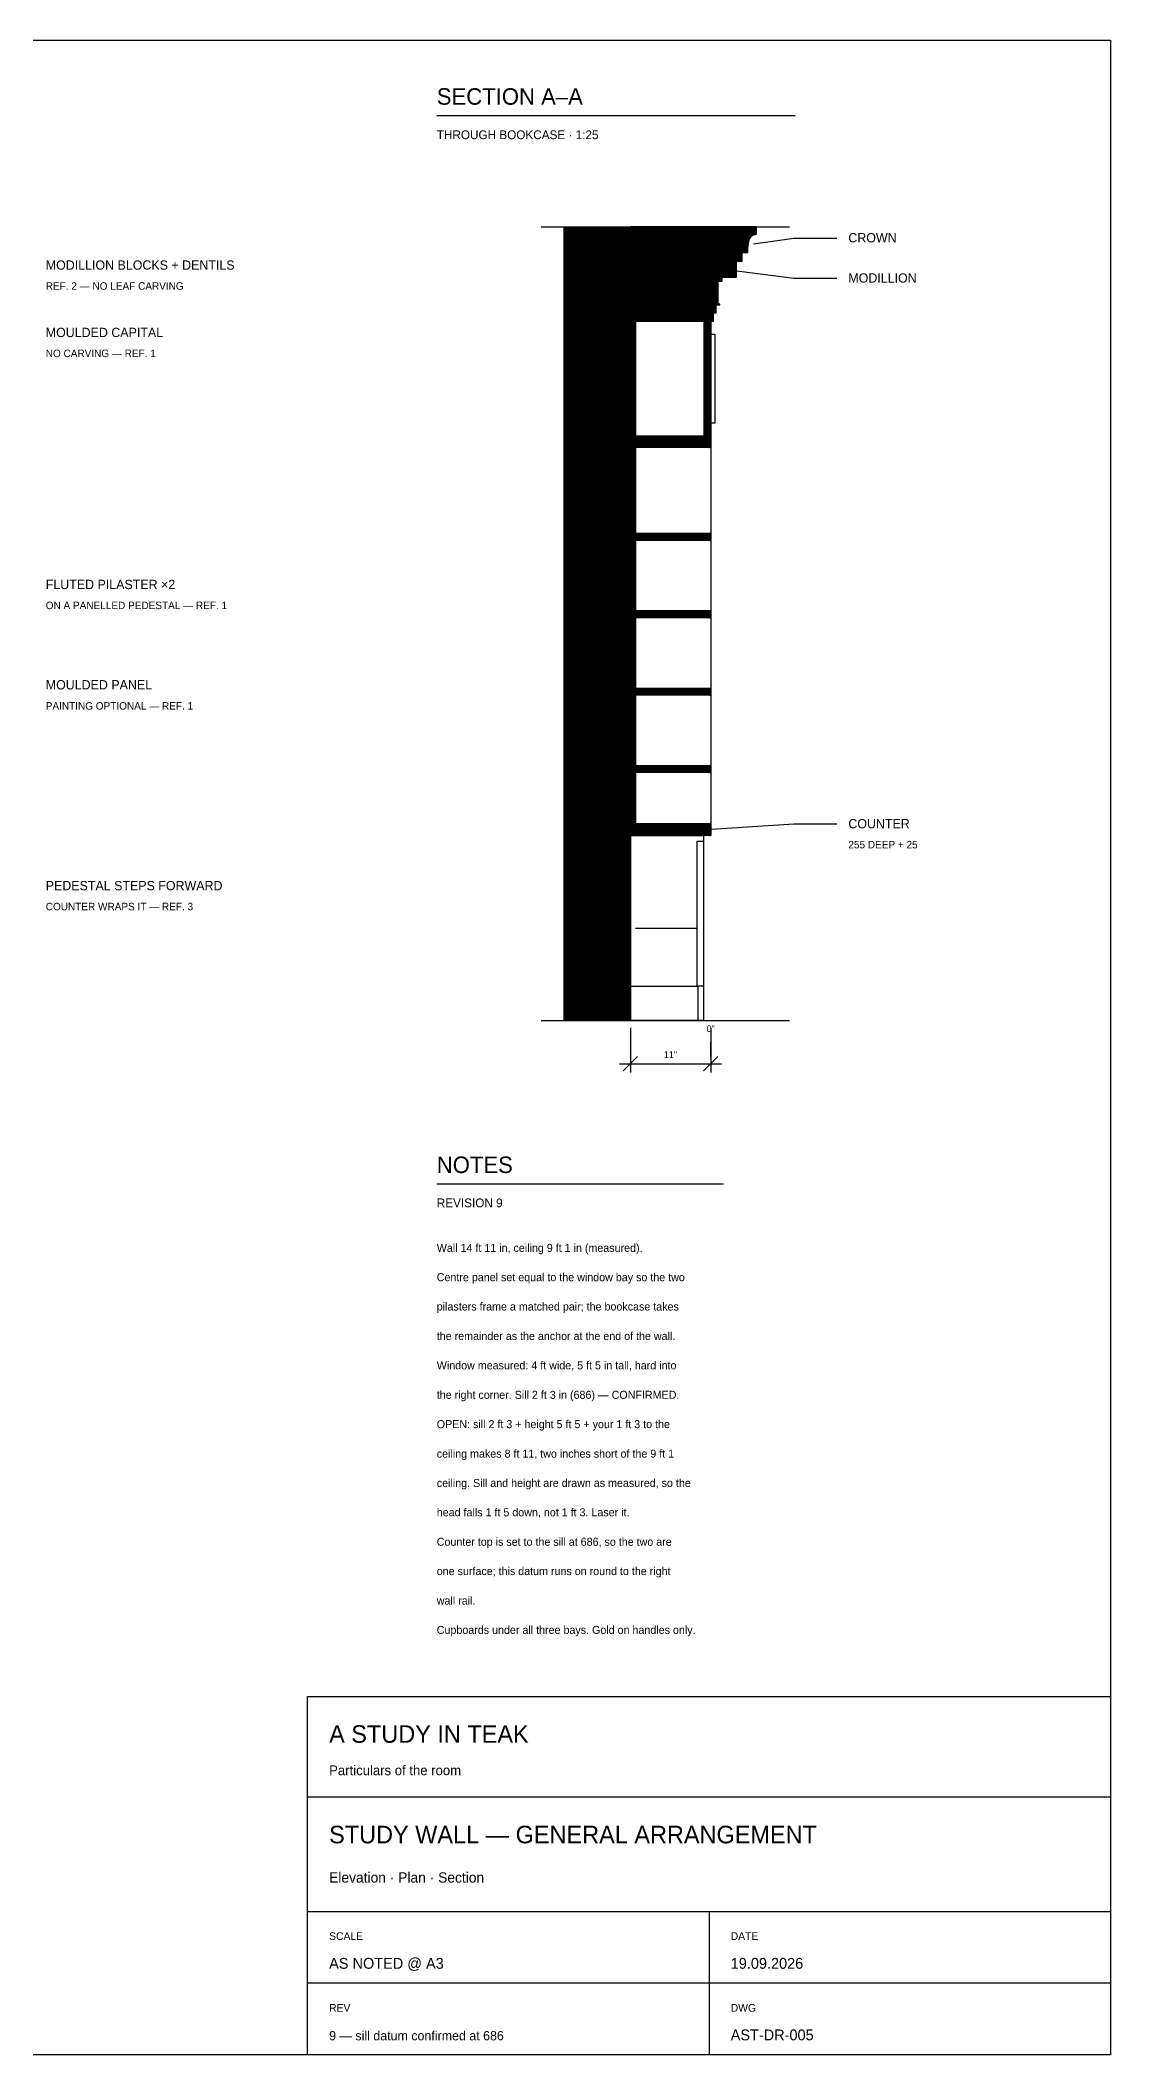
# Model space of a CAD drawing. Header units: inches. Extents: x 0.3 to 16.2, y 0.3 to 11.4.
# Drawn here: x 10.34 to 16.22, y 0.31 to 11.38 of the extents above; entities that cross this region are included whole.
import ezdxf
from ezdxf.enums import TextEntityAlignment as Align

# ---------------------------------------------------------------- set-up
doc = ezdxf.new("R2010")
doc.units = ezdxf.units.IN
doc.header["$LTSCALE"] = 0.009843
doc.header["$MEASUREMENT"] = 0
doc.linetypes.add('DASHED', pattern=[0.6, 0.5, -0.1])
for name, color, linetype in [('DIMENSIONS', 1, 'Continuous'), ('GEOMETRY', 7, 'Continuous'), ('HATCH', 8, 'Continuous'), ('TEXT', 7, 'Continuous')]:
    doc.layers.add(name, color=color, linetype=linetype)

msp = doc.modelspace()

# ---------------------------------------------------------------- hatches: boundary and pattern name
at = {"layer": 'HATCH'}
h = msp.add_hatch(dxfattribs=at)
h.set_pattern_fill('ANSI31', scale=0.015748031)
h.paths.add_polyline_path([(13.22, 10.354), (13.583, 10.354), (13.583, 5.994), (13.22, 5.994), (13.22, 10.354)])
h = msp.add_hatch(dxfattribs=at)
h.set_pattern_fill('ANSI31', scale=0.015748031)
h.paths.add_polyline_path([(14.024, 9.835), (14.039, 9.835), (14.039, 9.882), (14.055, 9.882), (14.055, 9.926), (14.074, 9.926), (14.074, 9.929), (14.065, 9.929), (14.065, 10.055), (14.087, 10.055), (14.087, 10.077), (14.165, 10.077), (14.165, 10.165), (14.197, 10.165), (14.197, 10.213), (14.228, 10.213), (14.228, 10.236), (14.236, 10.284), (14.252, 10.305), (14.268, 10.312), (14.276, 10.315), (14.276, 10.354), (13.583, 10.354), (13.583, 9.835), (14.024, 9.835)])
h = msp.add_hatch(dxfattribs=at)
h.set_pattern_fill('ANSI31', scale=0.015748031)
h.paths.add_polyline_path([(13.583, 9.835), (13.611, 9.835), (13.611, 7.074), (13.583, 7.074), (13.583, 9.835)])
h = msp.add_hatch(dxfattribs=at)
h.set_pattern_fill('ANSI31', scale=0.015748031)
h.paths.add_polyline_path([(13.989, 9.835), (14.024, 9.835), (14.024, 9.205), (13.989, 9.205), (13.989, 9.835)])
h = msp.add_hatch(dxfattribs=at)
h.set_pattern_fill('ANSI31', scale=0.015748031)
h.paths.add_polyline_path([(13.611, 9.205), (14.024, 9.205), (14.024, 9.142), (13.611, 9.142), (13.611, 9.205)])
h = msp.add_hatch(dxfattribs=at)
h.set_pattern_fill('ANSI31', scale=0.015748031)
h.paths.add_polyline_path([(13.611, 8.671), (14.024, 8.671), (14.024, 8.631), (13.611, 8.631), (13.611, 8.671)])
h = msp.add_hatch(dxfattribs=at)
h.set_pattern_fill('ANSI31', scale=0.015748031)
h.paths.add_polyline_path([(13.611, 8.246), (14.024, 8.246), (14.024, 8.206), (13.611, 8.206), (13.611, 8.246)])
h = msp.add_hatch(dxfattribs=at)
h.set_pattern_fill('ANSI31', scale=0.015748031)
h.paths.add_polyline_path([(13.611, 7.82), (14.024, 7.82), (14.024, 7.781), (13.611, 7.781), (13.611, 7.82)])
h = msp.add_hatch(dxfattribs=at)
h.set_pattern_fill('ANSI31', scale=0.015748031)
h.paths.add_polyline_path([(13.611, 7.395), (14.024, 7.395), (14.024, 7.356), (13.611, 7.356), (13.611, 7.395)])
h = msp.add_hatch(dxfattribs=at)
h.set_pattern_fill('ANSI31', scale=0.015748031)
h.paths.add_polyline_path([(13.583, 7.074), (14.024, 7.074), (14.024, 7.011), (13.583, 7.011), (13.583, 7.074)])

# ---------------------------------------------------------------- linework, layer by layer
at = {"layer": 'DIMENSIONS'}
for p, q in [((13.583, 5.954), (13.583, 5.71)), ((14.024, 5.954), (14.024, 5.71)), ((14.024, 5.954), (14.024, 5.71)), ((13.524, 5.757), (14.083, 5.757)), ((13.543, 5.718), (13.622, 5.797)), ((13.984, 5.718), (14.063, 5.797)), ((13.984, 5.718), (14.063, 5.797))]:
    msp.add_line(p, q, dxfattribs=at)
at = {"layer": 'DIMENSIONS', "linetype": 'DASHED'}
msp.add_line((14.024, 5.797), (14.024, 5.876), dxfattribs=at)
at = {"layer": 'GEOMETRY'}
for p, q in [((12.52, 10.965), (14.488, 10.965)), ((13.094, 10.354), (14.457, 10.354)), ((13.611, 6.502), (13.95, 6.502)), ((13.094, 5.994), (14.457, 5.994)), ((12.52, 5.098), (14.094, 5.098)), ((11.811, 1.732), (16.22, 1.732)), ((11.811, 1.102), (16.22, 1.102)), ((14.016, 1.102), (14.016, 0.315)), ((11.811, 0.709), (16.22, 0.709))]:
    msp.add_line(p, q, dxfattribs=at)
for points in [[(0.315, 11.378), (16.22, 11.378), (16.22, 0.315), (0.315, 0.315), (0.315, 11.378)], [(13.22, 10.354), (13.583, 10.354), (13.583, 5.994), (13.22, 5.994), (13.22, 10.354)], [(14.276, 10.315), (14.276, 10.354), (13.583, 10.354), (13.583, 9.835), (14.024, 9.835)], [(14.26, 10.26), (14.48, 10.291), (14.717, 10.291)], [(14.024, 9.835), (14.039, 9.835), (14.039, 9.882), (14.055, 9.882), (14.055, 9.926), (14.074, 9.926), (14.074, 9.929), (14.065, 9.929), (14.065, 10.055), (14.087, 10.055), (14.087, 10.077), (14.165, 10.077), (14.165, 10.165), (14.197, 10.165), (14.197, 10.213), (14.228, 10.213), (14.228, 10.236)], [(14.087, 10.077), (14.087, 10.165)], [(14.126, 10.118), (14.48, 10.071), (14.717, 10.071)], [(13.583, 9.835), (14.024, 9.835), (14.024, 7.074), (13.583, 7.074), (13.583, 9.835)], [(13.583, 9.835), (13.611, 9.835), (13.611, 7.074), (13.583, 7.074), (13.583, 9.835)], [(13.989, 9.835), (14.024, 9.835), (14.024, 9.205), (13.989, 9.205), (13.989, 9.835)], [(14.024, 9.764), (14.046, 9.764), (14.046, 9.276), (14.024, 9.276), (14.024, 9.764)], [(13.611, 9.205), (14.024, 9.205), (14.024, 9.142), (13.611, 9.142), (13.611, 9.205)], [(13.611, 8.671), (14.024, 8.671), (14.024, 8.631), (13.611, 8.631), (13.611, 8.671)], [(13.611, 8.246), (14.024, 8.246), (14.024, 8.206), (13.611, 8.206), (13.611, 8.246)], [(13.611, 7.82), (14.024, 7.82), (14.024, 7.781), (13.611, 7.781), (13.611, 7.82)], [(13.611, 7.395), (14.024, 7.395), (14.024, 7.356), (13.611, 7.356), (13.611, 7.395)], [(13.583, 7.074), (14.024, 7.074), (14.024, 7.011), (13.583, 7.011), (13.583, 7.074)], [(13.583, 7.011), (13.984, 7.011), (13.984, 5.994), (13.583, 5.994), (13.583, 7.011)], [(13.95, 6.98), (13.984, 6.98), (13.984, 6.183), (13.95, 6.183), (13.95, 6.98)], [(14, 7.043), (14.48, 7.074), (14.717, 7.074)], [(13.583, 6.183), (13.953, 6.183), (13.953, 5.994), (13.583, 5.994), (13.583, 6.183)], [(11.811, 2.283), (16.22, 2.283), (16.22, 0.315), (11.811, 0.315), (11.811, 2.283)]]:
    msp.add_lwpolyline(points, dxfattribs=at)
for points in [[(14.228, 10.236), (14.228, 10.323), (14.276, 10.307), (14.276, 10.315)], [(14.087, 10.165), (14.095, 10.165), (14.121, 10.165), (14.165, 10.165)]]:
    msp.add_open_spline(points, degree=3, dxfattribs=at)

# ---------------------------------------------------------------- texts
at = {"layer": 'TEXT'}
for s, height, p in [('SECTION A–A', 0.09071, (12.52, 11.024)), ('THROUGH BOOKCASE · 1:25', 0.04819, (12.52, 10.835)), ('CROWN', 0.051, (14.78, 10.268)), ('MODILLION BLOCKS + DENTILS', 0.05102, (10.373, 10.118)), ('MODILLION', 0.051, (14.78, 10.047)), ('REF. 2 — NO LEAF CARVING', 0.0411, (10.373, 10.008)), ('MOULDED CAPITAL', 0.05102, (10.373, 9.748)), ('NO CARVING — REF. 1', 0.0411, (10.373, 9.638)), ('FLUTED PILASTER ×2', 0.05102, (10.373, 8.364)), ('ON A PANELLED PEDESTAL — REF. 1', 0.0411, (10.373, 8.254)), ('MOULDED PANEL', 0.05102, (10.373, 7.813)), ('PAINTING OPTIONAL — REF. 1', 0.0411, (10.373, 7.702)), ('COUNTER', 0.051, (14.78, 7.05)), ('255 DEEP + 25', 0.0411, (14.78, 6.94)), ('PEDESTAL STEPS FORWARD', 0.05102, (10.373, 6.71)), ('COUNTER WRAPS IT — REF. 3', 0.0411, (10.373, 6.6)), ('NOTES', 0.0907, (12.52, 5.157)), ('REVISION 9', 0.0482, (12.52, 4.969)), ('Wall 14 ft 11 in, ceiling 9 ft 1 in (measured).', 0.04394, (12.52, 4.724)), ('Centre panel set equal to the window bay so the two', 0.04394, (12.52, 4.563)), ('pilasters frame a matched pair; the bookcase takes', 0.04394, (12.52, 4.402)), ('the remainder as the anchor at the end of the wall.', 0.04394, (12.52, 4.24)), ('Window measured: 4 ft wide, 5 ft 5 in tall, hard into', 0.04394, (12.52, 4.079)), ('the right corner. Sill 2 ft 3 in (686) — CONFIRMED.', 0.04394, (12.52, 3.917)), ('OPEN: sill 2 ft 3 + height 5 ft 5 + your 1 ft 3 to the', 0.04394, (12.52, 3.756)), ('ceiling makes 8 ft 11, two inches short of the 9 ft 1', 0.04394, (12.52, 3.594)), ('ceiling. Sill and height are drawn as measured, so the', 0.04394, (12.52, 3.433)), ('head falls 1 ft 5 down, not 1 ft 3. Laser it.', 0.04394, (12.52, 3.272)), ('Counter top is set to the sill at 686, so the two are', 0.04394, (12.52, 3.11)), ('one surface; this datum runs on round to the right', 0.04394, (12.52, 2.949)), ('wall rail.', 0.0439, (12.52, 2.787)), ('Cupboards under all three bays. Gold on handles only.', 0.04394, (12.52, 2.626)), ('A STUDY IN TEAK', 0.09638, (11.929, 2.028)), ('Particulars of the room', 0.05386, (11.929, 1.85)), ('STUDY WALL — GENERAL ARRANGEMENT', 0.09638, (11.929, 1.476)), ('Elevation · Plan · Section', 0.05669, (11.929, 1.26)), ('SCALE', 0.0425, (11.929, 0.945)), ('DATE', 0.0425, (14.134, 0.945)), ('AS NOTED @ A3', 0.05953, (11.929, 0.787)), ('19.09.2026', 0.0595, (14.134, 0.787)), ('REV', 0.0425, (11.929, 0.551)), ('DWG', 0.0425, (14.134, 0.551)), ('9 — sill datum confirmed at 686', 0.05102, (11.929, 0.394)), ('AST-DR-005', 0.0595, (14.134, 0.394))]:
    msp.add_text(s, height=height, dxfattribs=at).set_placement(p)
for s, p in [('0"', (14.024, 5.931)), ('11"', (13.803, 5.789))]:
    msp.add_text(s, height=0.0369, dxfattribs=at).set_placement(p, align=Align.CENTER)

doc.saveas('drawing.dxf')
